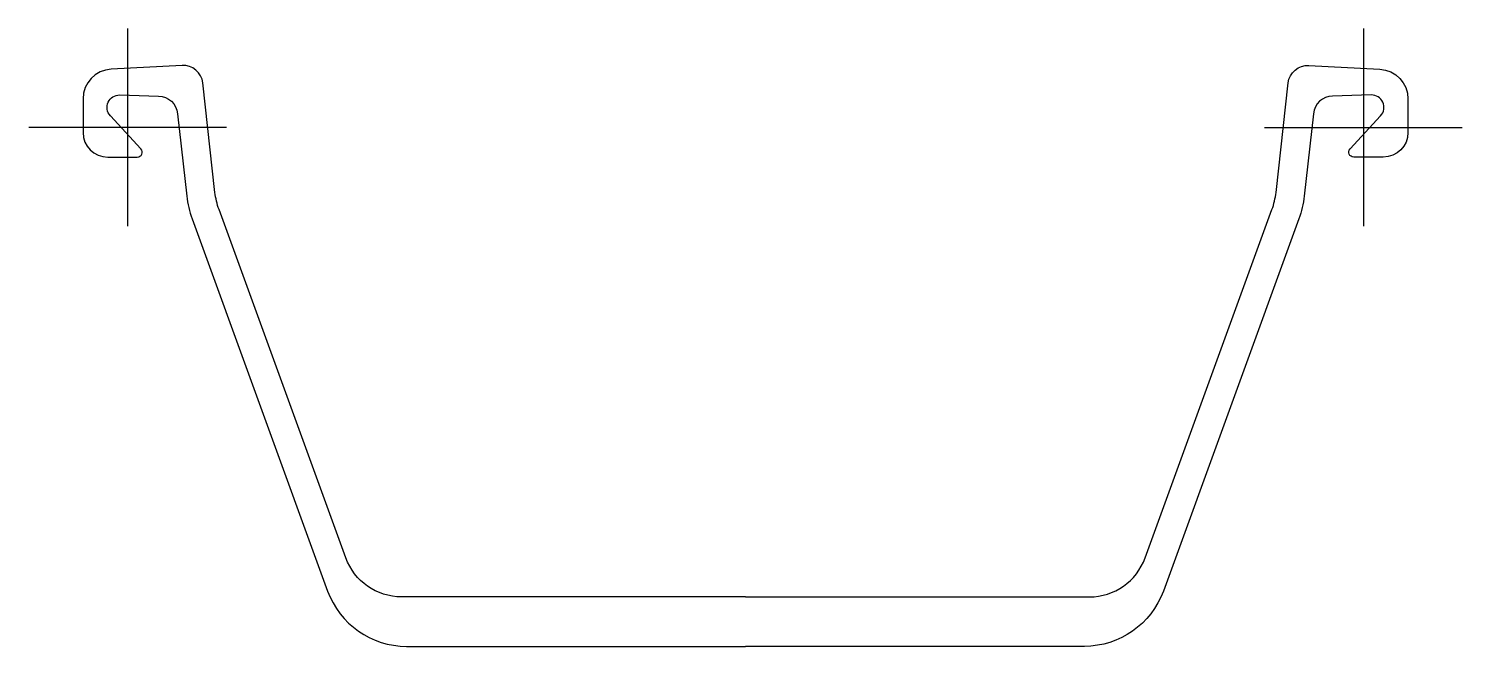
# Model space of a CAD drawing. Header units: millimetres. Extents: x -40 to 540, y -210 to 40.
import ezdxf

# ---------------------------------------------------------------- set-up
doc = ezdxf.new("R2010")
doc.units = ezdxf.units.MM
doc.header["$LTSCALE"] = 0.2

msp = doc.modelspace()

# ---------------------------------------------------------------- linework, layer by layer
at = {"flags": 128}
for points in [[(250, -190), (110.87, -190, -0.315305), (88.32, -174.21), (37.01, -33.24, -0.059684), (35.38, -26.29), (30.46, 18.03, 0.397493), (22.08, 25.13), (-6.64, 23.6, 0.398737), (-18, 11.62), (-18, -2, 0.414207), (-8, -12), (3.94, -12, 0.65347), (5.41, -8.64), (-6.95, 4.77, -0.663888), (-3.13, 13.16), (12.55, 12.7, -0.373861), (20.27, 5.59), (23.97, -27.74, 0.059676), (26.14, -37), (80.96, -187.63, 0.315301), (112.91, -210), (250, -210)], [(250, -190), (389.13, -190, 0.315305), (411.68, -174.21), (462.99, -33.24, 0.059684), (464.62, -26.29), (469.54, 18.03, -0.397493), (477.92, 25.13), (506.64, 23.6, -0.398737), (518, 11.62), (518, -2, -0.414207), (508, -12), (496.06, -12, -0.65347), (494.59, -8.64), (506.95, 4.77, 0.663888), (503.13, 13.16), (487.45, 12.7, 0.373861), (479.73, 5.59), (476.03, -27.74, -0.059676), (473.86, -37), (419.04, -187.63, -0.315301), (387.09, -210), (250, -210)]]:
    msp.add_lwpolyline(points, format="xyb", dxfattribs=at)
at = {"layer": 'DEFPOINTS'}
for p, q in [((0, 40), (0, -40)), ((500, 40), (500, -40))]:
    msp.add_line(p, q, dxfattribs=at)
at = {"layer": 'DEFPOINTS', "flags": 128}
for points in [[(40, 0), (0, 0), (-40, 0)], [(460, 0), (500, 0), (540, 0)]]:
    msp.add_lwpolyline(points, dxfattribs=at)

doc.saveas('drawing.dxf')
